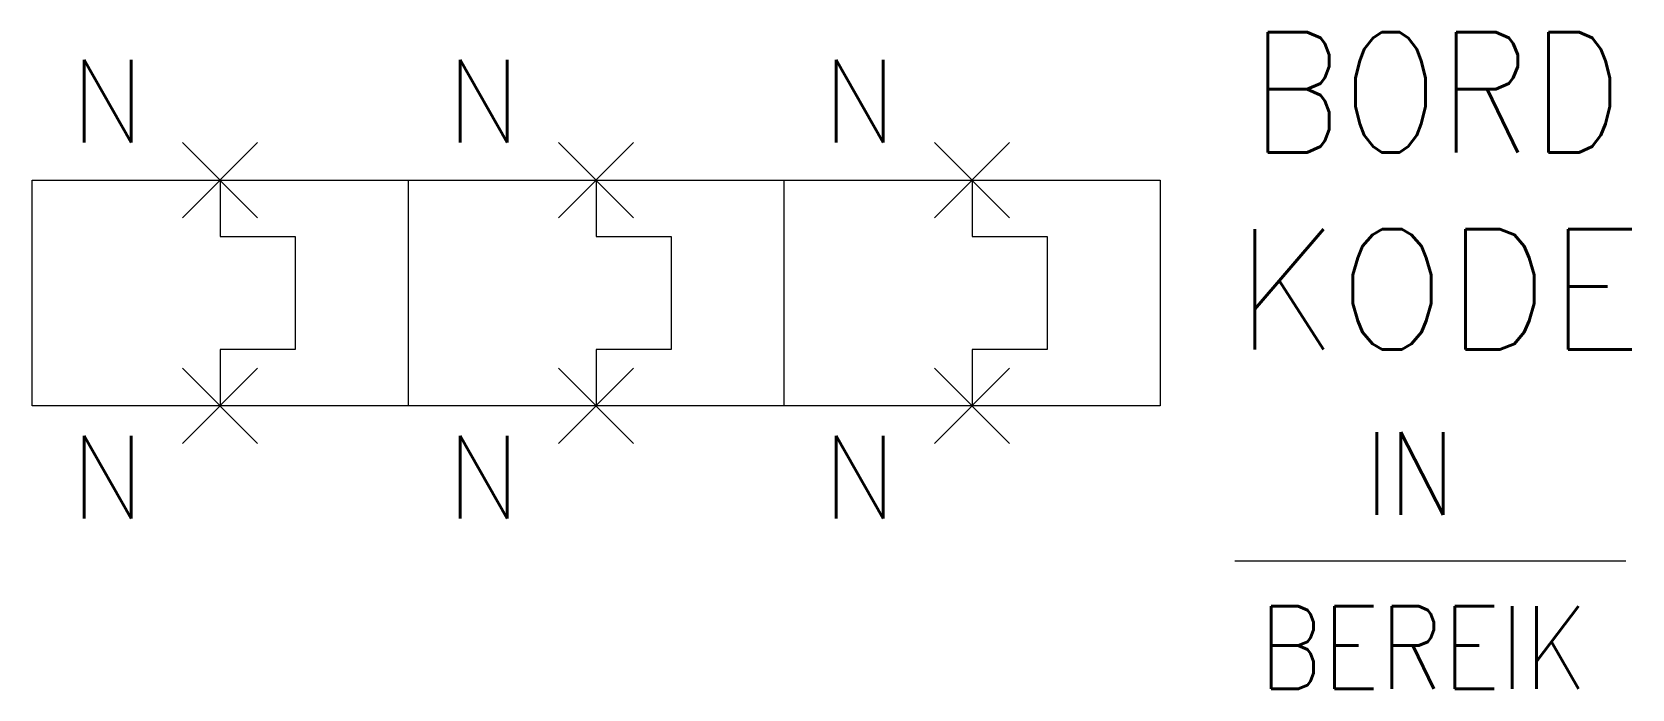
# Model space of a CAD drawing. Extents: x 75 to 117.6, y 67.5 to 84.9.
import ezdxf
from ezdxf.enums import TextEntityAlignment as Align

# ---------------------------------------------------------------- set-up
doc = ezdxf.new("R2010")
doc.units = 0
doc.header["$PDMODE"] = 3
doc.linetypes.add('DASHED', pattern=[0])
for name, color, linetype in [('1', 8, 'CONTINUOUS'), ('10', 8, 'DASHED'), ('11', 30, 'CONTINUOUS'), ('12', 30, 'DASHED'), ('C', 7, 'CONTINUOUS')]:
    doc.layers.add(name, color=color, linetype=linetype)
doc.styles.get("Standard").update_dxf_attribs({"font": 'txt.shx'})

msp = doc.modelspace()

# ---------------------------------------------------------------- linework, layer by layer
at = {"layer": '1', "color": 0}
for p, q in [((75, 81), (105, 81)), ((75, 75), (75, 81)), ((80, 81), (80, 79.5)), ((85, 81), (85, 75)), ((90, 81), (90, 79.5)), ((95, 75), (95, 81)), ((100, 81), (100, 79.5)), ((105, 81), (105, 75)), ((80, 79.5), (82, 79.5)), ((82, 79.5), (82, 76.5)), ((90, 79.5), (92, 79.5)), ((92, 79.5), (92, 76.5)), ((100, 79.5), (102, 79.5)), ((102, 79.5), (102, 76.5)), ((82, 76.5), (80, 76.5)), ((80, 76.5), (80, 75)), ((92, 76.5), (90, 76.5)), ((90, 76.5), (90, 75)), ((102, 76.5), (100, 76.5)), ((100, 76.5), (100, 75)), ((105, 75), (75, 75)), ((106.992, 70.876), (117.39, 70.876))]:
    msp.add_line(p, q, dxfattribs=at)
at = {"layer": 'C', "color": 0}
for p in [(80, 81), (90, 81), (100, 81), (80, 75), (90, 75), (100, 75)]:
    msp.add_point(p, dxfattribs=at)

# ---------------------------------------------------------------- texts
at = {"layer": '1', "color": 0, "width": 0.85}
for tag, p in [('IN', (111.649, 73.198)), ('BEREIK', (112.004, 68.571))]:
    msp.add_attdef(tag, text='In', height=2.2, dxfattribs=at).set_placement(p, align=Align.MIDDLE)
at = {"layer": '10', "color": 0, "width": 0.95}
for p in [(78, 82), (88, 82), (98, 82), (78, 72), (88, 72), (98, 72)]:
    msp.add_attdef('N', text='', height=2.2, dxfattribs=at).set_placement(p, align=Align.RIGHT)
at = {"layer": '11', "color": 0, "width": 0.85}
msp.add_attdef('BORD', (107.402, 81.74), '', height=3.2, dxfattribs=at)
at = {"layer": '12', "color": 0, "width": 0.95}
msp.add_attdef('KODE', (107, 76.5), '-F', height=3.2, dxfattribs=at)

doc.saveas('drawing.dxf')
